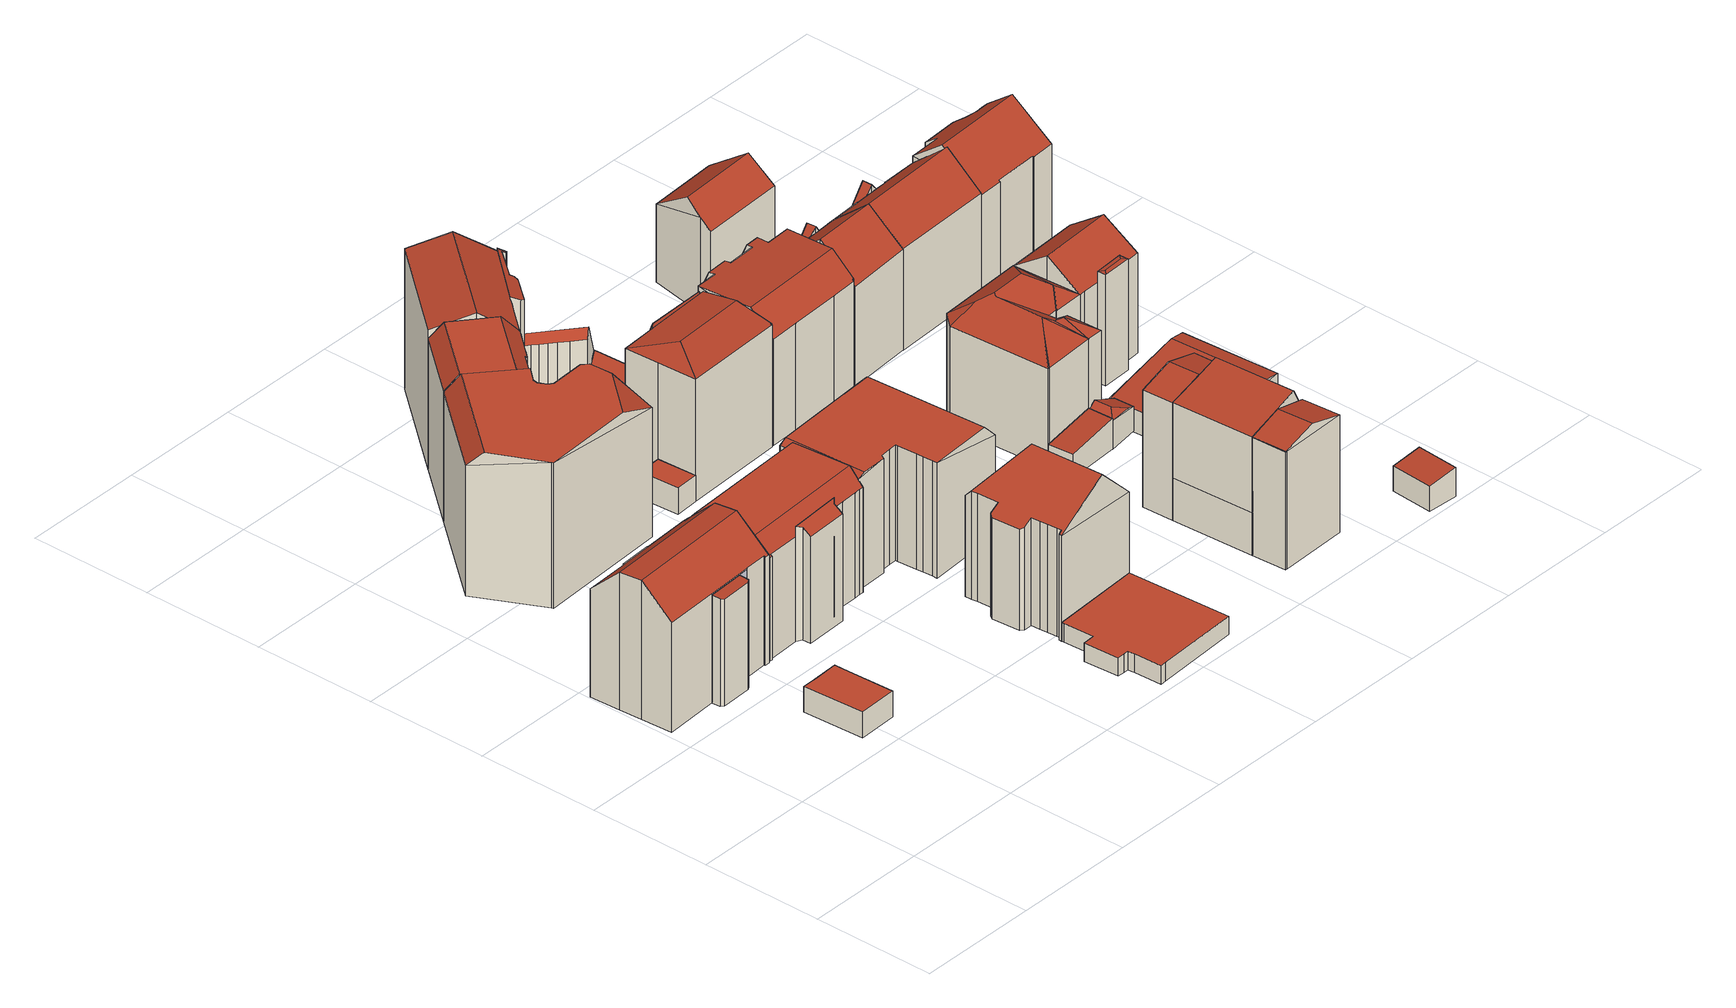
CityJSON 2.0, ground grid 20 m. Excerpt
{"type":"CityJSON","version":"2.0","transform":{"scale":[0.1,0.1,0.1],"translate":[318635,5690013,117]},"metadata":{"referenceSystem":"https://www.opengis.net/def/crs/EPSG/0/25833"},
"CityObjects":{
"building1":{"type":"Building","attributes":{"Gemeindeschluessel":14713000,"Geometrietyp2DReferenz":"3000","function":"31001_9998","roofType":"9999"},"children":["building1-1","building1-2"]},
"building1-1":{"type":"BuildingPart","attributes":{"Dachtyp_tdc":"tdcCutGableRoof","Dachneigung":43.5,"QualitaetDacherkennung":53,"Geometrietyp2DReferenz":"3000","roofType":"9999","measuredHeight":22.77},"parents":["building1"],"geometry":[{"type":"MultiSurface","lod":"2","boundaries":[[[0,1,2,3]],[[1,4,5,2]],[[4,6,7,8,5]],[[9,10,11]],[[9,12,13,10]],[[12,14,15,13]],[[14,16,17,15]],[[16,18,19,17]],[[18,20,21,19]],[[20,22,23,21]],[[22,24,25,23]],[[24,26,27,25]],[[26,28,29,27]],[[28,30,31,29]],[[30,32,33,31]],[[32,0,3,33]],[[14,12,9,34,6,4,1,0,32]],[[30,28,26,24,22,20,18,16]],[[32,30,16,14]],[[3,2,5,8,35,10,13,15,17,19,21,23,25,27,29,31,33]],[[36,7,6,34]],[[36,35,8,7]],[[11,36,34,9]],[[11,10,35,36]]],"semantics":{"surfaces":[{"type":"WallSurface"},{"type":"RoofSurface"},{"type":"GroundSurface"},{"type":"ClosureSurface"}],"values":[0,0,0,0,0,0,0,0,0,0,0,0,0,0,0,0,1,1,1,2,0,3,0,3]}}]},
"building1-2":{"type":"BuildingPart","attributes":{"Dachtyp_tdc":"tdcPolyFlatRoof","Dachneigung":7.45,"QualitaetDacherkennung":83,"Geometrietyp2DReferenz":"3000","roofType":"2100","measuredHeight":17.73},"parents":["building1"],"geometry":[{"type":"MultiSurface","lod":"2","boundaries":[[[37,11,10,38]],[[7,39,40,8]],[[39,41,42,40]],[[41,43,44,42]],[[43,45,46,44]],[[45,37,38,46]],[[45,43,41,39,7,36,11,37]],[[38,10,35,8,40,42,44,46]],[[35,10,11,36]],[[7,8,35,36]]],"semantics":{"surfaces":[{"type":"WallSurface"},{"type":"RoofSurface"},{"type":"GroundSurface"},{"type":"ClosureSurface"}],"values":[0,0,0,0,0,0,1,2,3,3]}}]},
"building2":{"type":"Building","attributes":{"Dachtyp_tdc":"tdcPolyFlatRoof","Gemeindeschluessel":14713000,"Dachneigung":0,"QualitaetDacherkennung":82,"Geometrietyp2DReferenz":"3000","function":"31001_9998","roofType":"1000","measuredHeight":4.15},"geometry":[{"type":"MultiSurface","lod":"2","boundaries":[[[47,48,49,50]],[[48,51,52,49]],[[51,53,54,52]],[[53,55,56,54]],[[55,57,58,56]],[[57,59,60,58]],[[59,61,62,60]],[[61,47,50,62]],[[61,59,57,55,53,51,48,47]],[[50,49,52,54,56,58,60,62]]],"semantics":{"surfaces":[{"type":"WallSurface"},{"type":"RoofSurface"},{"type":"GroundSurface"}],"values":[0,0,0,0,0,0,0,0,1,2]}}]},
"building3":{"type":"Building","attributes":{"Gemeindeschluessel":14713000,"Geometrietyp2DReferenz":"3000","function":"31001_9998","roofType":"9999"},"children":["building3-1","building3-2"]},
"building3-1":{"type":"BuildingPart","attributes":{"Dachtyp_tdc":"tdcPolyFlatRoof","Dachneigung":35.33,"QualitaetDacherkennung":56,"Geometrietyp2DReferenz":"3000","roofType":"2100","measuredHeight":18.9},"parents":["building3"],"geometry":[{"type":"MultiSurface","lod":"2","boundaries":[[[63,64,65,66,67]],[[64,68,69,65]],[[68,70,71,69]],[[70,72,73,71]],[[72,74,75,73]],[[74,76,77,78,75]],[[74,72,70,68,64,63,76]],[[66,65,69,71,73,75,78]],[[67,79,76,63]],[[67,66,78,79]],[[79,77,76]],[[79,78,77]]],"semantics":{"surfaces":[{"type":"WallSurface"},{"type":"RoofSurface"},{"type":"GroundSurface"},{"type":"ClosureSurface"}],"values":[0,0,0,0,0,0,1,2,0,3,0,3]}}]},
"building3-2":{"type":"BuildingPart","attributes":{"Dachtyp_tdc":"tdcCutGableRoof","Dachneigung":1.09,"QualitaetDacherkennung":62,"Geometrietyp2DReferenz":"3000","roofType":"9999","measuredHeight":19.84},"parents":["building3"],"geometry":[{"type":"MultiSurface","lod":"2","boundaries":[[[80,81,82,83]],[[81,84,85,82]],[[84,86,87,85]],[[86,88,89,87]],[[88,90,91,89]],[[90,92,93,91]],[[92,94,95,93]],[[94,96,97,95]],[[96,98,99,97]],[[98,67,66,99]],[[77,100,101,78]],[[100,102,103,101]],[[102,104,105,103]],[[104,106,107,105]],[[106,108,109,107]],[[108,110,111,109]],[[110,80,83,111]],[[84,81,80,110]],[[108,106,104,102,100,77,79,67,98,96,94,92,90,88,86]],[[110,108,86,84]],[[83,82,85,87,89,91,93,95,97,99,66,78,101,103,105,107,109,111]],[[78,66,67,79]],[[77,78,79]]],"semantics":{"surfaces":[{"type":"WallSurface"},{"type":"RoofSurface"},{"type":"GroundSurface"},{"type":"ClosureSurface"}],"values":[0,0,0,0,0,0,0,0,0,0,0,0,0,0,0,0,0,1,1,1,2,3,3]}}]},
"building4":{"type":"Building","attributes":{"Dachtyp_tdc":"tdcFreeFormRoof","Gemeindeschluessel":14713000,"Dachneigung":0.705,"QualitaetDacherkennung":56,"Geometrietyp2DReferenz":"3000","function":"31001_9998","roofType":"5000","measuredHeight":23.97},"geometry":[{"type":"MultiSurface","lod":"2","boundaries":[[[112,113,114,115]],[[113,116,117,114]],[[116,118,119,117]],[[118,120,121,119]],[[120,122,123,121]],[[122,124,125,123]],[[124,126,127,125]],[[126,128,129,127]],[[128,130,131,129]],[[130,132,133,131]],[[132,134,135,133]],[[134,136,137,135]],[[136,112,115,137]],[[138,132,130,139]],[[140,141,113,112]],[[139,128,126,124,122,120,118,116,141,140,136,134,138]],[[130,128,139]],[[134,132,138]],[[116,113,141]],[[112,136,140]],[[115,114,117,119,121,123,125,127,129,131,133,135,137]]],"semantics":{"surfaces":[{"type":"WallSurface"},{"type":"RoofSurface"},{"type":"GroundSurface"}],"values":[0,0,0,0,0,0,0,0,0,0,0,0,0,1,1,1,0,0,0,0,2]}}]},
"building5":{"type":"Building","attributes":{"Dachtyp_tdc":"tdcFreeFormRoof","Gemeindeschluessel":14713000,"Dachneigung":0.015,"QualitaetDacherkennung":73,"Geometrietyp2DReferenz":"3000","function":"31001_9998","roofType":"5000","measuredHeight":23.93},"geometry":[{"type":"MultiSurface","lod":"2","boundaries":[[[142,113,114,143]],[[113,144,145,114]],[[144,146,147,145]],[[146,148,149,147]],[[148,150,151,149]],[[150,152,153,151]],[[152,154,155,153]],[[154,156,157,155]],[[156,158,159,157]],[[158,160,161,159]],[[160,162,117,161]],[[162,163,164,117]],[[163,142,143,164]],[[165,166,167,168]],[[148,146,169,170,171,172,173,156,154,152,150]],[[169,165,168,174,170]],[[162,171,170,174,163]],[[163,174,168,142]],[[156,173,158]],[[158,173,172,160]],[[160,172,171,162]],[[142,168,167,113]],[[113,167,166,144]],[[144,166,165,169,146]],[[143,114,145,147,149,151,153,155,157,159,161,117,164]]],"semantics":{"surfaces":[{"type":"WallSurface"},{"type":"RoofSurface"},{"type":"GroundSurface"}],"values":[0,0,0,0,0,0,0,0,0,0,0,0,0,1,1,1,0,0,0,0,0,0,0,0,2]}}]},
"building6":{"type":"Building","attributes":{"Dachtyp_tdc":"tdcPolyFlatRoof","Gemeindeschluessel":14713000,"Dachneigung":0,"QualitaetDacherkennung":0,"Geometrietyp2DReferenz":"3000","BezugspunktDach":"2000","function":"31001_9998","measuredHeight":3},"geometry":[{"type":"MultiSurface","lod":"2","boundaries":[[[175,176,177,178,179,180,181,182,183,184,185,186]],[[186,185,187,188]],[[185,184,189,187]],[[184,183,190,189]],[[183,182,191,190]],[[182,181,192,191]],[[181,180,193,192]],[[180,179,194,193]],[[179,178,195,194]],[[178,177,196,195]],[[177,176,197,196]],[[176,175,198,197]],[[175,186,188,198]],[[188,187,189,190,191,192,193,194,195,196,197,198]]],"semantics":{"surfaces":[{"type":"RoofSurface"},{"type":"WallSurface"},{"type":"GroundSurface"}],"values":[0,1,1,1,1,1,1,1,1,1,1,1,1,2]}}]},
"building7":{"type":"Building","attributes":{"Dachtyp_tdc":"tdcFreeFormRoof","Gemeindeschluessel":14713000,"Dachneigung":30.52,"QualitaetDacherkennung":35,"Geometrietyp2DReferenz":"3000","function":"31001_9998","roofType":"5000","measuredHeight":22.54},"geometry":[{"type":"MultiSurface","lod":"2","boundaries":[[[199,200,201,202]],[[200,203,204,201]],[[203,205,206,204]],[[205,207,208,206]],[[207,209,210,208]],[[209,211,212,210]],[[211,213,214,212]],[[213,215,216,214]],[[215,217,218,216]],[[217,219,220,218]],[[219,221,222,220]],[[221,223,224,222]],[[223,225,226,224]],[[225,227,228,226]],[[227,229,230,228]],[[229,231,232,230]],[[231,233,234,232]],[[233,199,202,234]],[[235,236,211,209]],[[236,235,207,205,203,200,199,233,231,229,227,225,223,221,219,217,215,237]],[[237,213,211,236]],[[209,207,235]],[[215,213,237]],[[202,201,204,206,208,210,212,214,216,218,220,222,224,226,228,230,232,234]]],"semantics":{"surfaces":[{"type":"WallSurface"},{"type":"RoofSurface"},{"type":"GroundSurface"}],"values":[0,0,0,0,0,0,0,0,0,0,0,0,0,0,0,0,0,0,1,1,1,0,0,2]}}]},
"building8":{"type":"Building","attributes":{"Dachtyp_tdc":"tdcPolyFlatRoof","Gemeindeschluessel":14713000,"Dachneigung":0,"QualitaetDacherkennung":59,"Geometrietyp2DReferenz":"3000","function":"31001_9998","roofType":"1000","measuredHeight":4.29},"geometry":[{"type":"MultiSurface","lod":"2","boundaries":[[[238,239,240,241]],[[239,242,243,240]],[[242,244,245,243]],[[244,246,247,245]],[[246,238,241,247]],[[246,244,242,239,238]],[[241,240,243,245,247]]],"semantics":{"surfaces":[{"type":"WallSurface"},{"type":"RoofSurface"},{"type":"GroundSurface"}],"values":[0,0,0,0,0,1,2]}}]},
"building9":{"type":"Building","attributes":{"Dachtyp_tdc":"tdcFreeFormRoof","Gemeindeschluessel":14713000,"Dachneigung":0.349,"QualitaetDacherkennung":57,"Geometrietyp2DReferenz":"3000","function":"31001_9998","roofType":"5000","measuredHeight":18.89},"geometry":[{"type":"MultiSurface","lod":"2","boundaries":[[[248,249,250,82]],[[249,251,252,250]],[[251,253,254,252]],[[253,255,256,254]],[[255,257,258,256]],[[257,259,260,258]],[[259,261,262,260]],[[261,263,264,262]],[[263,265,266,264]],[[265,267,268,266]],[[267,269,270,268]],[[269,271,272,270]],[[271,273,274,272]],[[273,275,276,274]],[[275,277,278,276]],[[277,279,280,278]],[[279,248,82,280]],[[279,281,282,248]],[[257,255,253,283,284,259]],[[281,277,275,273,271,269,267,265,263,261,284,283,251,249,282]],[[249,248,282]],[[261,259,284]],[[279,277,281]],[[253,251,283]],[[82,250,252,254,256,258,260,262,264,266,268,270,272,274,276,278,280]]],"semantics":{"surfaces":[{"type":"WallSurface"},{"type":"RoofSurface"},{"type":"GroundSurface"}],"values":[0,0,0,0,0,0,0,0,0,0,0,0,0,0,0,0,0,1,1,1,0,0,0,0,2]}}]},
"building10":{"type":"Building","attributes":{"Gemeindeschluessel":14713000,"Geometrietyp2DReferenz":"3000","function":"31001_9998","roofType":"9999"},"children":["building10-1","building10-2"]},
"building10-1":{"type":"BuildingPart","attributes":{"Dachtyp_tdc":"tdcPolyFlatRoof","Dachneigung":26.38,"QualitaetDacherkennung":26,"Geometrietyp2DReferenz":"3000","roofType":"2100","measuredHeight":21.55},"parents":["building10"],"geometry":[{"type":"MultiSurface","lod":"2","boundaries":[[[285,286,287,288,289]],[[290,291,292,293,294]],[[291,295,296,292]],[[295,297,298,296]],[[297,299,300,298]],[[299,301,302,300]],[[301,303,304,302]],[[303,305,306,304]],[[305,307,308,306]],[[307,285,289,308]],[[307,305,303,301,299,297,295,291,290,286,285]],[[289,288,293,292,296,298,300,302,304,306,308]],[[294,287,286,290]],[[294,293,288,287]]],"semantics":{"surfaces":[{"type":"WallSurface"},{"type":"RoofSurface"},{"type":"GroundSurface"},{"type":"ClosureSurface"}],"values":[0,0,0,0,0,0,0,0,0,0,1,2,0,3]}}]},
"building10-2":{"type":"BuildingPart","attributes":{"Dachtyp_tdc":"tdcGableRoof","Dachneigung":32.47,"QualitaetDacherkennung":43,"Geometrietyp2DReferenz":"3000","roofType":"3100","measuredHeight":25},"parents":["building10"],"geometry":[{"type":"MultiSurface","lod":"2","boundaries":[[[309,310,311,312]],[[310,313,314,311]],[[313,315,316,314]],[[315,317,318,316]],[[317,319,320,318]],[[319,321,322,320]],[[321,294,293,322]],[[287,309,312,288]],[[321,319,317,315]],[[315,313,310,309,287,294,321]],[[312,311,314,316,318,320,322,293,288]],[[288,293,294,287]]],"semantics":{"surfaces":[{"type":"WallSurface"},{"type":"RoofSurface"},{"type":"GroundSurface"},{"type":"ClosureSurface"}],"values":[0,0,0,0,0,0,0,0,1,1,2,3]}}]},
"building11":{"type":"Building","attributes":{"Gemeindeschluessel":14713000,"Geometrietyp2DReferenz":"3000","function":"31001_9998","roofType":"9999"},"children":["building11-1","building11-2"]},
"building11-1":{"type":"BuildingPart","attributes":{"Dachtyp_tdc":"tdcFreeFormRoof","Dachneigung":77.56,"QualitaetDacherkennung":18,"Geometrietyp2DReferenz":"3000","roofType":"5000","measuredHeight":20.31},"parents":["building11"],"geometry":[{"type":"MultiSurface","lod":"2","boundaries":[[[323,324,325,326]],[[324,327,328,325]],[[327,329,330,328]],[[329,331,332,330]],[[331,333,334,332]],[[333,335,334]],[[336,337,338,339]],[[337,323,326,338]],[[335,333,331,340]],[[331,329,327,324,323,337,341,340]],[[337,336,341]],[[336,335,340,341]],[[326,325,328,330,332,334,339,338]],[[339,334,335,336]]],"semantics":{"surfaces":[{"type":"WallSurface"},{"type":"RoofSurface"},{"type":"GroundSurface"},{"type":"ClosureSurface"}],"values":[0,0,0,0,0,0,0,0,1,1,1,1,2,3]}}]},
"building11-2":{"type":"BuildingPart","attributes":{"Dachtyp_tdc":"tdcHipAndGableRoof","Dachneigung":10.02,"QualitaetDacherkennung":65,"Geometrietyp2DReferenz":"3000","roofType":"5000","measuredHeight":21.12},"parents":["building11"],"geometry":[{"type":"MultiSurface","lod":"2","boundaries":[[[342,343,344,345]],[[343,346,347,344]],[[346,348,349,347]],[[348,350,247,349]],[[350,351,245,247]],[[351,352,353,245]],[[352,354,336,339,353]],[[355,342,345,334]],[[352,351,350,356]],[[350,348,346,343,342,356]],[[342,355,354,352,356]],[[345,344,347,349,247,245,353,339,334]],[[355,334,335,336,354]],[[335,334,339,336]]],"semantics":{"surfaces":[{"type":"WallSurface"},{"type":"RoofSurface"},{"type":"GroundSurface"},{"type":"ClosureSurface"}],"values":[0,0,0,0,0,0,0,0,1,1,1,2,0,3]}}]},
"building12":{"type":"Building","attributes":{"Dachtyp_tdc":"tdcFreeFormRoof","Gemeindeschluessel":14713000,"Dachneigung":58.45,"QualitaetDacherkennung":3,"Geometrietyp2DReferenz":"3000","function":"31001_9998","roofType":"5000","measuredHeight":10.54},"geometry":[{"type":"MultiSurface","lod":"2","boundaries":[[[357,358,298,300]],[[358,359,296,298]],[[359,360,292,296]],[[360,361,362,292]],[[361,363,364,362]],[[363,365,366,364]],[[365,367,368,366]],[[367,369,370,368]],[[369,371,372,370]],[[371,373,374,372]],[[373,375,376,374]],[[375,377,378,376]],[[377,379,306,378]],[[379,380,304,306]],[[380,357,300,304]],[[381,382,383,384,385,386,387,388,389,390,391]],[[392,393,361,360,394,395,383,382]],[[357,384,383,395,358]],[[358,395,394,359]],[[359,394,360]],[[361,393,363]],[[363,393,392,365]],[[365,392,382,381,367]],[[367,381,391,369]],[[369,391,390,371]],[[371,390,389,373]],[[373,389,388,375]],[[375,388,387,377]],[[377,387,386,379]],[[379,386,385,380]],[[380,385,384,357]],[[300,298,296,292,362,364,366,368,370,372,374,376,378,306,304]]],"semantics":{"surfaces":[{"type":"WallSurface"},{"type":"RoofSurface"},{"type":"GroundSurface"}],"values":[0,0,0,0,0,0,0,0,0,0,0,0,0,0,0,1,1,0,0,0,0,0,0,0,0,0,0,0,0,0,0,2]}}]},
"building13":{"type":"Building","attributes":{"Dachtyp_tdc":"tdcPolyFlatRoof","Gemeindeschluessel":14713000,"Dachneigung":0,"QualitaetDacherkennung":55,"Geometrietyp2DReferenz":"3000","function":"31001_9998","roofType":"1000","measuredHeight":2.88},"geometry":[{"type":"MultiSurface","lod":"2","boundaries":[[[396,397,398,399]],[[397,400,401,398]],[[400,402,403,401]],[[402,404,405,403]],[[404,406,407,405]],[[406,408,409,407]],[[408,410,411,409]],[[410,412,413,411]],[[412,414,415,413]],[[414,396,399,415]],[[414,412,410,408,406,404,402,400,397,396]],[[399,398,401,403,405,407,409,411,413,415]]],"semantics":{"surfaces":[{"type":"WallSurface"},{"type":"RoofSurface"},{"type":"GroundSurface"}],"values":[0,0,0,0,0,0,0,0,0,0,1,2]}}]},
"building14":{"type":"Building","attributes":{"Dachtyp_tdc":"tdcFreeFormRoof","Gemeindeschluessel":14713000,"Dachneigung":2.55,"QualitaetDacherkennung":60,"Geometrietyp2DReferenz":"3000","function":"31001_9998","roofType":"5000","measuredHeight":20.98},"geometry":[{"type":"MultiSurface","lod":"2","boundaries":[[[416,417,418,419]],[[417,420,421,418]],[[420,422,423,421]],[[422,424,425,423]],[[424,426,427,425]],[[426,428,429,427]],[[428,430,431,429]],[[430,432,433,431]],[[432,434,435,433]],[[434,436,437,435]],[[436,438,439,437]],[[438,440,441,439]],[[440,442,443,441]],[[442,444,445,443]],[[444,446,344,445]],[[446,447,332,344]],[[447,448,449,332]],[[448,416,419,449]],[[434,432,450,451,446,444,442,440,438,436]],[[452,453,417,416]],[[454,455,426,424]],[[450,430,428,455,454,422,420,453,452,448,447,451]],[[420,417,453]],[[424,422,454]],[[428,426,455]],[[432,430,450]],[[447,446,451]],[[416,448,452]],[[419,418,421,423,425,427,429,431,433,435,437,439,441,443,445,344,332,449]]],"semantics":{"surfaces":[{"type":"WallSurface"},{"type":"RoofSurface"},{"type":"GroundSurface"}],"values":[0,0,0,0,0,0,0,0,0,0,0,0,0,0,0,0,0,0,1,1,1,1,0,0,0,0,0,0,2]}}]},
"building15":{"type":"Building","attributes":{"Gemeindeschluessel":14713000,"Geometrietyp2DReferenz":"3000","function":"31001_9998","roofType":"9999"},"children":["building15-1","building15-2","building15-3"]},
"building15-1":{"type":"BuildingPart","attributes":{"Dachtyp_tdc":"tdcGableRoof","Dachneigung":63.14,"QualitaetDacherkennung":36,"Geometrietyp2DReferenz":"3000","roofType":"3100","measuredHeight":21.85},"parents":["building15"],"geometry":[{"type":"MultiSurface","lod":"2","boundaries":[[[456,457,458,459]],[[457,460,461,458]],[[460,462,463,461]],[[464,465,466,467]],[[468,469,470,471,472,473,474]],[[460,475,476,477,478,472,471,479,480,481]],[[460,481,462]],[[456,476,475,457]],[[457,475,460]],[[464,482,469,468,483,465]],[[466,459,458,461,463,467]],[[459,466,465,456]],[[467,463,462,464]],[[479,471,470]],[[462,481,480,482,464]],[[469,482,480,479,470]],[[468,474,483]],[[473,472,478]],[[465,483,477,476,456]],[[483,474,473,478,477]]],"semantics":{"surfaces":[{"type":"WallSurface"},{"type":"RoofSurface"},{"type":"GroundSurface"},{"type":"ClosureSurface"}],"values":[0,0,0,0,1,1,0,0,0,0,2,3,3,0,3,3,0,0,3,3]}}]},
"building15-2":{"type":"BuildingPart","attributes":{"Dachtyp_tdc":"tdcGableRoof","Dachneigung":16.68,"QualitaetDacherkennung":56,"Geometrietyp2DReferenz":"3000","roofType":"3100","measuredHeight":20.97},"parents":["building15"],"geometry":[{"type":"MultiSurface","lod":"2","boundaries":[[[483,484,485,466,465]],[[484,486,487,485]],[[486,488,476,456,459,487]],[[486,484,489]],[[484,483,474,490,489]],[[488,486,489,490,473,478]],[[466,485,487,459]],[[477,476,488]],[[465,466,459,456]],[[483,465,456,476,477]],[[488,478,477]],[[474,473,490]],[[477,478,473,474,483]]],"semantics":{"surfaces":[{"type":"WallSurface"},{"type":"RoofSurface"},{"type":"GroundSurface"},{"type":"ClosureSurface"}],"values":[0,0,0,0,1,1,2,0,3,3,0,0,3]}}]},
"building15-3":{"type":"BuildingPart","attributes":{"Dachtyp_tdc":"tdcGableRoof","Dachneigung":14.86,"QualitaetDacherkennung":67,"Geometrietyp2DReferenz":"3000","roofType":"3100","measuredHeight":20.9},"parents":["building15"],"geometry":[{"type":"MultiSurface","lod":"2","boundaries":[[[491,492,493,463,462,481]],[[492,494,495,493]],[[494,496,497,495]],[[496,482,464,467,497]],[[498,499,500,470,469]],[[501,479,470,500,492]],[[491,501,492]],[[496,498,469,482]],[[494,499,498,496]],[[492,500,499,494]],[[467,463,493,495,497]],[[481,480,491]],[[462,463,467,464]],[[481,462,464,482,480]],[[479,501,491,480]],[[470,479,480,482,469]]],"semantics":{"surfaces":[{"type":"WallSurface"},{"type":"RoofSurface"},{"type":"GroundSurface"},{"type":"ClosureSurface"}],"values":[0,0,0,0,1,1,0,0,0,0,2,0,3,3,0,3]}}]},
"building16":{"type":"Building","attributes":{"Dachtyp_tdc":"tdcPolyFlatRoof","Gemeindeschluessel":14713000,"Dachneigung":6.87,"QualitaetDacherkennung":47,"Geometrietyp2DReferenz":"3000","function":"31001_9998","roofType":"2100","measuredHeight":5.05},"geometry":[{"type":"MultiSurface","lod":"2","boundaries":[[[502,503,504,505]],[[503,506,507,504]],[[506,508,509,507]],[[508,502,505,509]],[[508,506,503,502]],[[505,504,507,509]]],"semantics":{"surfaces":[{"type":"WallSurface"},{"type":"RoofSurface"},{"type":"GroundSurface"}],"values":[0,0,0,0,1,2]}}]},
"building17":{"type":"Building","attributes":{"Dachtyp_tdc":"tdcFreeFormRoof","Gemeindeschluessel":14713000,"Dachneigung":34.93,"QualitaetDacherkennung":51,"Geometrietyp2DReferenz":"3000","function":"31001_9998","roofType":"5000","measuredHeight":20.34},"geometry":[{"type":"MultiSurface","lod":"2","boundaries":[[[510,511,512,513]],[[511,514,515,512]],[[514,516,517,515]],[[516,518,519,517]],[[518,520,521,519]],[[520,522,523,521]],[[522,524,525,523]],[[524,526,527,525]],[[526,528,529,527]],[[528,530,531,529]],[[530,532,533,531]],[[532,534,535,533]],[[534,536,537,535]],[[536,510,513,537]],[[532,538,536,534]],[[532,539,538]],[[539,532,540]],[[541,542,540,532,530]],[[541,530,528]],[[543,544,542,541,528,526]],[[545,522,520]],[[546,522,545]],[[543,522,546]],[[543,524,522]],[[524,543,526]],[[545,520,518]],[[546,545,518,516]],[[544,543,546,516,514]],[[539,540,542,544,514,511]],[[538,539,511,510]],[[538,510,536]],[[513,512,515,517,519,521,523,525,527,529,531,533,535,537]]],"semantics":{"surfaces":[{"type":"WallSurface"},{"type":"RoofSurface"},{"type":"GroundSurface"}],"values":[0,0,0,0,0,0,0,0,0,0,0,0,0,0,1,1,1,1,1,1,1,1,1,1,1,1,1,1,1,1,1,2]}}]},
"building18":{"type":"Building","attributes":{"Dachtyp_tdc":"tdcFreeFormRoof","Gemeindeschluessel":14713000,"Dachneigung":23.71,"QualitaetDacherkennung":62,"Geometrietyp2DReferenz":"3000","function":"31001_9998","roofType":"5000","measuredHeight":5.75},"geometry":[{"type":"MultiSurface","lod":"2","boundaries":[[[547,548,549,550]],[[548,551,523,549]],[[551,552,521,523]],[[552,553,554,521]],[[553,547,550,554]],[[555,556,548]],[[555,547,553,552,557,556]],[[548,556,557,551]],[[548,547,555]],[[552,551,557]],[[550,549,523,521,554]]],"semantics":{"surfaces":[{"type":"WallSurface"},{"type":"RoofSurface"},{"type":"GroundSurface"}],"values":[0,0,0,0,0,1,1,1,0,0,2]}}]},
"building19":{"type":"Building","attributes":{"Gemeindeschluessel":14713000,"Geometrietyp2DReferenz":"3000","function":"31001_9998","roofType":"9999"},"children":["building19-1","building19-2"]},
"building19-1":{"type":"BuildingPart","attributes":{"Dachtyp_tdc":"tdcGableRoof","Dachneigung":40.4,"QualitaetDacherkennung":73,"Geometrietyp2DReferenz":"3000","roofType":"3100","measuredHeight":21.51},"parents":["building19"],"geometry":[{"type":"MultiSurface","lod":"2","boundaries":[[[558,559,433,560]],[[559,561,562,433]],[[561,563,431,562]],[[563,564,565,431]],[[564,566,567,568,565]],[[569,570,571,572,573]],[[570,574,575,571]],[[574,576,577,575]],[[576,558,560,577]],[[570,569,578,579,580,566,564,563,561]],[[561,559,558,576,574,570]],[[560,433,562,431,565,568,581,572,571,575,577]],[[580,567,566]],[[573,578,569]],[[572,581,579,578,573]],[[581,568,567,580,579]]],"semantics":{"surfaces":[{"type":"WallSurface"},{"type":"RoofSurface"},{"type":"GroundSurface"},{"type":"ClosureSurface"}],"values":[0,0,0,0,0,0,0,0,0,1,1,2,0,0,3,3]}}]},
"building19-2":{"type":"BuildingPart","attributes":{"Dachtyp_tdc":"tdcGableRoof","Dachneigung":51.37,"QualitaetDacherkennung":32,"Geometrietyp2DReferenz":"3000","roofType":"3100","measuredHeight":17.54},"parents":["building19"],"geometry":[{"type":"MultiSurface","lod":"2","boundaries":[[[582,583,584,585]],[[583,573,572,584]],[[567,586,587,568]],[[586,588,589,587]],[[588,590,591,589]],[[590,592,593,591]],[[592,594,595,593]],[[594,582,585,595]],[[590,588,586,567,580,596]],[[596,578,573,583,582,594,592,590]],[[585,584,572,581,568,587,589,591,593,595]],[[579,578,596]],[[581,572,573,578,579]],[[580,579,596]],[[581,579,580,567,568]]],"semantics":{"surfaces":[{"type":"WallSurface"},{"type":"RoofSurface"},{"type":"GroundSurface"},{"type":"ClosureSurface"}],"values":[0,0,0,0,0,0,0,0,1,1,2,0,3,0,3]}}]},
"building20":{"type":"Building","attributes":{"Dachtyp_tdc":"tdcPolyFlatRoof","Gemeindeschluessel":14713000,"Dachneigung":7.34,"QualitaetDacherkennung":81,"Geometrietyp2DReferenz":"3000","function":"31001_9998","roofType":"2100","measuredHeight":4.72},"geometry":[{"type":"MultiSurface","lod":"2","boundaries":[[[597,598,599,600]],[[598,601,602,599]],[[601,603,604,602]],[[603,597,600,604]],[[603,601,598,597]],[[600,599,602,604]]],"semantics":{"surfaces":[{"type":"WallSurface"},{"type":"RoofSurface"},{"type":"GroundSurface"}],"values":[0,0,0,0,1,2]}}]},
"building21":{"type":"Building","attributes":{"Dachtyp_tdc":"tdcFreeFormRoof","Gemeindeschluessel":14713000,"Dachneigung":10.01,"QualitaetDacherkennung":42,"Geometrietyp2DReferenz":"3000","function":"31001_9998","roofType":"5000","measuredHeight":6.16},"geometry":[{"type":"MultiSurface","lod":"2","boundaries":[[[605,606,607,608]],[[606,609,610,607]],[[609,611,612,610]],[[611,613,614,612]],[[613,615,616,614]],[[615,605,608,616]],[[617,606,605,618]],[[609,617,618,615,613,611]],[[609,606,617]],[[605,615,618]],[[608,607,610,612,614,616]]],"semantics":{"surfaces":[{"type":"WallSurface"},{"type":"RoofSurface"},{"type":"GroundSurface"}],"values":[0,0,0,0,0,0,1,1,0,0,2]}}]},
"building22":{"type":"Building","attributes":{"Dachtyp_tdc":"tdcFreeFormRoof","Gemeindeschluessel":14713000,"Dachneigung":35.74,"QualitaetDacherkennung":73,"Geometrietyp2DReferenz":"3000","function":"31001_9998","roofType":"5000","measuredHeight":17.57},"geometry":[{"type":"MultiSurface","lod":"2","boundaries":[[[619,620,621,622]],[[620,623,624,621]],[[623,625,626,624]],[[625,627,628,626]],[[627,619,622,628]],[[625,629,630,619,627]],[[629,623,620,630]],[[620,619,630]],[[625,623,629]],[[622,621,624,626,628]]],"semantics":{"surfaces":[{"type":"WallSurface"},{"type":"RoofSurface"},{"type":"GroundSurface"}],"values":[0,0,0,0,0,1,1,0,0,2]}}]},
"building23":{"type":"Building","attributes":{"Gemeindeschluessel":14713000,"Geometrietyp2DReferenz":"3000","function":"31001_9998","roofType":"9999"},"children":["building23-1","building23-2"]},
"building23-1":{"type":"BuildingPart","attributes":{"Dachtyp_tdc":"tdcFreeFormRoof","Dachneigung":10.99,"QualitaetDacherkennung":42,"Geometrietyp2DReferenz":"3000","roofType":"5000","measuredHeight":18.34},"parents":["building23"],"geometry":[{"type":"MultiSurface","lod":"2","boundaries":[[[631,632,633,634]],[[632,635,636,633]],[[635,637,638,639,636]],[[640,631,634,641,642]],[[643,637,635]],[[644,643,635,632]],[[644,632,631,640]],[[643,644,640,637]],[[634,633,636,639,641]],[[642,638,637,640]],[[642,641,639,638]]],"semantics":{"surfaces":[{"type":"WallSurface"},{"type":"RoofSurface"},{"type":"GroundSurface"},{"type":"ClosureSurface"}],"values":[0,0,0,0,1,1,1,1,2,0,3]}}]},
"building23-2":{"type":"BuildingPart","attributes":{"Dachtyp_tdc":"tdcGableRoof","Dachneigung":34.82,"QualitaetDacherkennung":60,"Geometrietyp2DReferenz":"3000","roofType":"3100","measuredHeight":20.37},"parents":["building23"],"geometry":[{"type":"MultiSurface","lod":"2","boundaries":[[[638,645,646,639]],[[645,647,648,646]],[[647,534,649,648]],[[534,650,651,649]],[[650,652,653,651]],[[652,654,655,653]],[[654,656,657,655]],[[656,658,659,657]],[[658,660,634,659]],[[660,642,641,634]],[[656,654,652,650]],[[650,534,647,645,638,642,660,658,656]],[[641,639,646,648,649,651,653,655,657,659,634]],[[639,641,642,638]]],"semantics":{"surfaces":[{"type":"WallSurface"},{"type":"RoofSurface"},{"type":"GroundSurface"},{"type":"ClosureSurface"}],"values":[0,0,0,0,0,0,0,0,0,0,1,1,2,3]}}]},
"building24":{"type":"Building","attributes":{"Gemeindeschluessel":14713000,"Geometrietyp2DReferenz":"3000","function":"31001_9998","roofType":"9999"},"children":["building24-1","building24-2"]},
"building24-1":{"type":"BuildingPart","attributes":{"Dachtyp_tdc":"tdcGableRoof","Dachneigung":40.63,"QualitaetDacherkennung":76,"Geometrietyp2DReferenz":"3000","roofType":"3100","measuredHeight":21.64},"parents":["building24"],"geometry":[{"type":"MultiSurface","lod":"2","boundaries":[[[570,661,662,663]],[[661,664,665,662]],[[664,666,667,665]],[[668,669,670,671,672]],[[669,673,674,670]],[[673,675,676,674]],[[675,677,678,676]],[[677,570,663,678]],[[673,669,668,679,680,681,682,666,664,661,570]],[[570,677,675,673]],[[663,662,665,683,684,671,670,674,676,678]],[[679,685,680]],[[682,667,666]],[[685,684,683,681,680]],[[681,683,665,667,682]],[[668,672,685,679]],[[672,671,684,685]]],"semantics":{"surfaces":[{"type":"WallSurface"},{"type":"RoofSurface"},{"type":"GroundSurface"},{"type":"ClosureSurface"}],"values":[0,0,0,0,0,0,0,0,1,1,2,0,0,3,3,0,3]}}]},
"building24-2":{"type":"BuildingPart","attributes":{"Dachtyp_tdc":"tdcGableRoof","Dachneigung":49.73,"QualitaetDacherkennung":31,"Geometrietyp2DReferenz":"3000","roofType":"3100","measuredHeight":17.72},"parents":["building24"],"geometry":[{"type":"MultiSurface","lod":"2","boundaries":[[[686,687,688,689]],[[687,690,691,688]],[[690,692,693,691]],[[692,672,671,693]],[[667,694,695,665]],[[694,686,689,695]],[[696,680,685,672,692,690,687]],[[687,686,694,667,682,696]],[[689,688,691,693,671,684,683,665,695]],[[685,684,671,672]],[[681,680,696]],[[683,684,685,680,681]],[[682,681,696]],[[667,665,683,681,682]]],"semantics":{"surfaces":[{"type":"WallSurface"},{"type":"RoofSurface"},{"type":"GroundSurface"},{"type":"ClosureSurface"}],"values":[0,0,0,0,0,0,1,1,2,3,0,3,0,3]}}]},
"building25":{"type":"Building","attributes":{"Dachtyp_tdc":"tdcFreeFormRoof","Gemeindeschluessel":14713000,"Dachneigung":38.15,"QualitaetDacherkennung":56,"Geometrietyp2DReferenz":"3000","function":"31001_9998","roofType":"5000","measuredHeight":21.73},"geometry":[{"type":"MultiSurface","lod":"2","boundaries":[[[697,698,699,700]],[[698,701,702,699]],[[703,704,705,706,698,697,707,708]],[[705,709,710,711,712,713,714,715,716,717,701,706]],[[701,698,706]],[[704,709,705]],[[702,718,719,720,721,722,723,724,725,726,727,728,729,730,700,699]],[[701,717,718,702]],[[717,716,719,718]],[[716,715,720,719]],[[715,714,721,720]],[[714,713,722,721]],[[713,712,723,722]],[[712,711,724,723]],[[711,710,725,724]],[[710,709,726,725]],[[709,704,727,726]],[[704,703,728,727]],[[703,708,729,728]],[[708,707,730,729]],[[707,697,700,730]]],"semantics":{"surfaces":[{"type":"WallSurface"},{"type":"RoofSurface"},{"type":"GroundSurface"}],"values":[0,0,1,1,0,0,2,0,0,0,0,0,0,0,0,0,0,0,0,0,0]}}]}
},
"vertices":[
[220,449,184],[212,449,184],[212,449,7],[220,449,7],[212,451,186],[212,451,7],[175,449,186],[175,449,184],[175,449,7],[97,445,186],[97,445,7],[97,445,184],[8,440,186],[8,440,7],[5,491,235],[5,491,7],[3,529,232],[3,529,7],[0,579,184],[0,579,7],[78,584,183],[78,584,7],[77,586,182],[77,586,7],[130,589,182],[130,589,7],[130,587,183],[130,587,7],[211,592,183],[211,592,7],[214,540,232],[214,540,7],[216,503,235],[216,503,7],[176,449,186],[176,449,7],[176,449,184],
[98,431,183],[98,431,7],[158,448,184],[158,448,7],[159,433,183],[159,433,7],[154,429,182],[154,429,7],[103,427,182],[103,427,7],
[230,236,51],[165,234,51],[165,234,9],[230,236,9],[160,335,51],[160,335,9],[171,335,51],[171,335,9],[189,335,51],[189,335,9],[226,337,51],[226,337,9],[227,312,51],[227,312,9],[229,261,51],[229,261,9],
[367,459,198],[360,453,194],[360,453,9],[367,459,9],[367,459,181],[360,445,189],[360,445,9],[360,438,184],[360,438,9],[290,435,184],[290,435,9],[290,449,193],[290,449,9],[281,454,197],[281,454,180],[281,454,9],[281,454,181],
[211,592,180],[421,603,180],[421,603,9],[211,592,9],[423,582,205],[423,582,9],[429,485,207],[429,485,9],[430,469,188],[430,469,9],[430,462,181],[430,462,9],[423,462,181],[423,462,9],[413,461,181],[413,461,9],[386,460,181],[386,460,9],[373,459,181],[373,459,9],[226,451,181],[226,451,9],[227,449,178],[227,449,9],[223,449,179],[223,449,9],[220,449,179],[220,449,9],[218,473,207],[218,473,9],[212,571,205],[212,571,9],
[76,867,219],[191,1006,218],[191,1006,5],[76,867,5],[282,930,244],[282,930,5],[263,908,244],[263,908,5],[262,900,244],[262,900,5],[269,888,244],[269,888,5],[276,882,244],[276,882,5],[334,885,243],[334,885,5],[344,877,243],[344,877,5],[349,771,217],[349,771,5],[349,769,217],[349,769,5],[131,757,244],[131,757,5],[130,760,244],[130,760,5],[285,766,243],[346,838,243],[87,844,245],[210,991,245],
[208,992,218],[208,992,5],[273,1104,218],[273,1104,5],[370,1024,218],[370,1024,5],[363,1016,218],[363,1016,5],[353,1004,218],[353,1004,5],[341,990,218],[341,990,5],[335,983,218],[335,983,5],[328,975,218],[328,975,5],[325,977,218],[325,977,5],[288,932,218],[288,932,5],[282,930,218],[227,976,218],[227,976,5],[290,1090,244],[273,1104,220],[191,1006,220],[208,992,244],[350,1041,244],[268,942,244],[282,930,225],[288,932,221],[325,977,221],[227,976,244],
[515,124,43],[496,123,43],[499,65,43],[511,65,43],[519,65,43],[520,54,43],[522,8,43],[532,9,43],[672,17,43],[663,187,43],[513,178,43],[513,175,43],[513,178,13],[513,175,13],[663,187,13],[672,17,13],[532,9,13],[522,8,13],[520,54,13],[519,65,13],[511,65,13],[499,65,13],[496,123,13],[515,124,13],
[493,285,177],[498,292,180],[498,292,12],[493,285,12],[513,292,189],[513,292,12],[511,327,189],[511,327,12],[510,337,189],[510,337,12],[510,348,177],[510,348,12],[654,356,176],[654,356,12],[663,187,176],[663,187,12],[513,178,185],[513,178,12],[513,183,186],[513,183,12],[514,183,186],[514,183,12],[519,184,189],[519,184,12],[518,191,189],[518,191,12],[517,207,189],[517,207,12],[516,219,189],[516,219,12],[515,235,188],[515,235,12],[501,234,180],[501,234,12],[496,239,177],[496,239,12],[510,338,189],[595,303,238],[602,183,238],
[408,774,52],[404,839,52],[404,839,9],[408,774,9],[408,839,52],[408,839,9],[443,840,52],[443,840,9],[447,776,52],[447,776,9],
[421,603,191],[612,615,198],[612,615,9],[615,615,198],[615,615,9],[645,588,169],[645,588,9],[646,558,170],[646,558,9],[644,558,172],[644,558,9],[651,416,173],[651,416,9],[521,408,198],[521,408,9],[521,416,198],[521,416,9],[520,432,198],[520,432,9],[519,443,198],[519,443,9],[517,475,198],[517,475,9],[517,479,198],[517,479,9],[504,478,198],[504,478,9],[486,477,197],[486,477,9],[483,471,197],[483,471,9],[429,469,191],[429,469,9],[442,469,197],[434,604,197],[616,614,198],[628,415,198],
[432,1076,213],[421,1085,220],[421,1085,216],[421,1085,4],[432,1076,4],[498,1175,220],[508,1167,213],[508,1167,4],[498,1175,4],[498,1175,216],[505,1165,213],[505,1165,4],[499,1168,217],[499,1168,4],[465,1125,216],[465,1125,4],[470,1121,212],[470,1121,4],[470,1120,212],[470,1120,4],[470,1114,210],[470,1114,4],[440,1077,210],[440,1077,4],
[413,1075,216],[405,1066,216],[405,1066,4],[413,1075,4],[370,1024,216],[370,1024,4],[324,1062,254],[324,1062,4],[273,1104,234],[273,1104,4],[400,1256,234],[400,1256,4],[451,1214,254],[451,1214,4],
[549,912,189],[566,913,189],[566,913,9],[549,912,9],[596,915,188],[596,915,9],[610,915,190],[610,915,9],[613,915,191],[613,915,9],[613,906,190],[613,906,9],[613,906,191],[502,900,191],[502,910,191],[502,910,9],[502,900,9],[609,910,210],[507,905,212],
[615,848,220],[616,786,209],[616,786,9],[615,848,9],[614,786,209],[614,786,9],[614,783,209],[614,783,9],[447,776,209],[443,840,210],[440,896,210],[440,896,9],[502,900,210],[613,906,210],[490,841,220],
[465,1125,29],[499,1168,29],[505,1165,29],[508,1167,29],[524,1154,29],[524,1154,4],[547,1135,29],[547,1135,4],[602,1091,29],[602,1091,4],[545,1054,29],[545,1054,4],[526,1069,29],[526,1069,4],[513,1080,29],[513,1080,4],[503,1088,29],[503,1088,4],[493,1096,29],[493,1096,4],[485,1103,29],[485,1103,4],[470,1114,29],[470,1120,29],[545,1054,100],[558,1063,110],[471,1133,110],[465,1125,104],[470,1120,103],[470,1114,100],[485,1103,100],[493,1096,100],[503,1088,100],[513,1080,100],[526,1069,100],[602,1091,30],[547,1135,30],[505,1165,35],[499,1168,37],
[547,985,37],[545,1017,37],[545,1017,8],[547,985,8],[551,1021,37],[551,1021,8],[534,1047,37],[534,1047,8],[545,1054,37],[545,1054,8],[602,1091,37],[602,1091,8],[602,1087,37],[602,1087,8],[606,986,37],[606,986,8],[604,986,37],[604,986,8],[604,987,37],[604,987,8],
[647,944,170],[682,945,170],[682,945,9],[647,944,9],[684,918,215],[684,918,9],[731,920,215],[731,920,9],[729,948,170],[729,948,9],[753,949,169],[753,949,9],[754,911,215],[754,911,9],[795,913,215],[795,913,9],[796,795,185],[796,795,9],[794,795,185],[794,795,9],[794,793,183],[794,793,9],[750,790,183],[750,790,9],[666,786,183],[666,786,9],[618,784,183],[618,784,9],[617,786,185],[617,786,9],[616,786,185],[613,915,215],[649,916,215],[649,916,9],[795,832,219],[615,823,219],[648,926,214],[683,928,214],[731,930,214],[754,931,214],
[941,258,83],[997,260,83],[997,260,13],[941,258,13],[1005,129,83],[1005,129,13],[950,125,83],[950,125,13],[837,117,83],[830,253,83],[830,253,13],[837,117,13],[830,253,207],[837,117,207],[894,121,222],[931,124,231],[923,257,231],[888,255,222],[866,254,216],[997,260,84],[941,258,196],[935,257,207],[934,257,209],[942,125,209],[943,125,206],[950,125,192],[837,117,206],[830,253,206],
[828,305,205],[828,305,13],[939,309,207],[939,309,13],[941,258,207],[884,307,222],[887,255,222],
[950,125,206],[956,63,206],[956,63,13],[843,60,206],[843,60,13],[840,60,206],[840,60,13],[840,60,207],[843,60,207],[898,62,222],[950,125,207],
[909,429,61],[821,424,50],[821,424,11],[909,429,11],[817,465,50],[817,465,11],[907,470,61],[907,470,11],
[930,547,174],[930,549,174],[930,549,10],[930,547,10],[915,548,174],[915,548,10],[916,535,174],[916,535,10],[931,529,174],[931,529,10],[934,471,174],[934,471,10],[907,470,174],[907,470,10],[820,465,174],[820,465,10],[817,465,174],[817,465,10],[808,632,174],[808,632,10],[828,656,174],[828,656,10],[974,663,174],[974,663,10],[981,551,174],[981,551,10],[981,549,174],[981,549,10],[954,573,192],[954,575,192],[922,604,214],[846,620,200],[865,602,213],[866,519,210],[862,598,210],[897,505,199],[879,507,202],
[962,437,50],[909,429,57],[909,429,10],[962,437,10],[907,470,58],[934,471,61],[960,470,50],[960,470,10],[949,435,55],[921,442,68],[919,470,68],
[797,795,174],[796,795,174],[797,795,9],[795,854,224],[795,854,9],[795,913,174],[795,914,173],[795,914,9],[830,916,173],[830,916,149],[830,916,9],[899,919,174],[903,860,224],[903,860,9],[899,919,9],[899,919,121],[906,801,174],[906,801,9],[797,793,172],[797,793,9],[866,917,174],[859,917,173],[850,917,173],[859,917,9],
[895,920,128],[899,920,121],[899,920,9],[895,920,9],[834,918,153],[834,918,9],[834,931,153],[834,931,9],[858,932,184],[858,932,9],[877,933,155],[877,933,9],[878,920,154],[878,920,9],[859,917,184],
[1080,75,53],[1130,71,60],[1130,71,12],[1080,75,12],[1125,2,60],[1125,2,12],[1075,5,53],[1075,5,12],
[1122,488,66],[1132,326,66],[1132,326,9],[1122,488,9],[1054,321,61],[1054,321,9],[1051,371,61],[1051,371,9],[966,365,46],[966,365,9],[959,478,46],[959,478,9],[1107,324,70],[1097,486,70],
[794,1068,165],[811,1161,137],[811,1161,9],[794,1068,9],[928,1167,137],[928,1167,9],[934,1055,150],[934,1055,9],[794,1049,150],[794,1049,9],[932,1101,185],[799,1094,185],
[1068,553,191],[1069,539,191],[1069,539,9],[1068,553,9],[1020,537,191],[1020,537,9],[1019,551,191],[1019,551,173],[1019,551,9],[1068,554,191],[1068,554,9],[1068,554,173],[1027,544,192],[1061,546,192],
[991,550,173],[991,550,9],[981,549,173],[981,549,9],[981,551,9],[978,606,213],[978,606,9],[974,663,173],[974,663,9],[1100,670,172],[1100,670,9],[1104,613,213],[1104,613,9],[1108,556,173],[1108,556,9],[1068,553,173],
[899,920,173],[899,920,8],[903,860,8],[953,923,173],[953,923,8],[953,923,172],[953,923,148],[1014,927,172],[1074,929,172],[1074,929,8],[1014,927,8],[1014,927,149],[1076,869,224],[1076,869,8],[1077,809,174],[1077,809,8],[906,801,175],[906,801,8],[1014,926,172],[994,925,172],[984,925,172],[973,924,172],[984,925,8],[1014,926,8],[1014,926,149],
[958,939,154],[983,940,185],[983,940,8],[958,939,8],[1010,941,153],[1010,941,8],[1011,930,153],[1011,930,8],[958,928,154],[958,928,8],[984,925,185],
[1118,811,171],[1077,809,171],[1077,809,7],[1118,811,7],[1074,929,183],[1074,929,7],[1194,815,171],[1232,817,171],[1229,885,224],[1075,877,224],[1118,813,172],[1193,817,172],[1227,927,191],[1216,927,191],[1204,926,191],[1203,930,188],[1192,936,183],[1191,952,170],[1188,956,167],[1128,953,167],[1130,932,183],[1130,932,7],[1128,953,7],[1188,956,7],[1191,952,7],[1192,936,7],[1203,930,7],[1204,926,7],[1216,927,7],[1227,927,7],[1232,817,7],[1194,815,7],[1193,817,7],[1118,813,7]
]}
